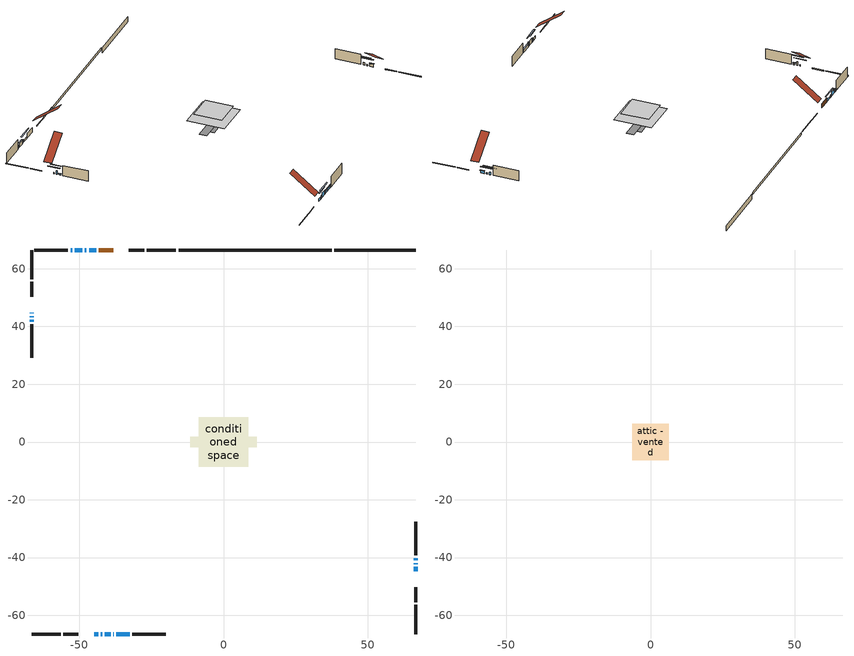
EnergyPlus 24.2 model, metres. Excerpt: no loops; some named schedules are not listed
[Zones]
conditioned space
 floor outside (Floor1 construction): -2.89,-2.89 -2.89,2.89 2.89,2.89 2.89,-2.89 z0.76
 floor adiabatic (Floor3 construction): -4.47,-4.47 -4.47,4.47 4.47,4.47 4.47,-4.47 z0.76
 floor adiabatic (AdiabaticFloorConstruction): -8.49,-8.49 -8.49,8.49 8.49,8.49 8.49,-8.49 z3.2
 floor foundation (Slab1 construction): -4.73,-2.29 -4.73,2.29 4.73,2.29 4.73,-2.29 z-2.29
 floor foundation (Slab2 construction): -11.52,-1.74 -11.52,1.74 11.52,1.74 11.52,-1.74 z-0.15
 wall outside (RimJoist1 construction): -16.48,66.46 -26.53,66.46 / -66.46,-66.46 -56.4,-66.46 / -66.46,66.46 -66.46,56.4 / 66.46,-66.46 66.46,-56.4 z0.76:1.06
 wall outside (RimJoist2 construction): -27.46,66.46 -32.72,66.46 / -55.47,-66.46 -50.22,-66.46 / -66.46,55.47 -66.46,50.22 / 66.46,-55.47 66.46,-50.22 z0.76:1.06
 wall outside (AdiabaticWallConstruction 1): -38.12,66.46 -43.14,66.46 z0.76:2.79
 wall outside (AdiabaticWallConstruction): -44.81,-66.46 -43.38,-66.46 / 66.46,-44.81 66.46,-43.18 / -37.07,-66.46 -32.5,-66.46 / 66.46,-40.97 66.46,-40.16 z0.76:1.98; -44.07,66.46 -46.51,66.46 / -47.44,66.46 -48.05,66.46 / -52.34,66.46 -52.96,66.46 z0.76:1.68; -42.45,-66.46 -41.99,-66.46 / -38.15,-66.46 -38,-66.46 z0.76:2.29; -41.06,-66.46 -39.08,-66.46 z0.76:2.79; -66.46,44.82 -66.46,44.51 / -66.46,42.3 -66.46,41.68 / 66.46,-42.26 66.46,-41.9 z0.76:1.37; -66.46,43.58 -66.46,43.22 / -48.98,66.46 -51.42,66.46 z0.76:2.59
 wall outside (Wall1 construction): -53.88,66.46 -65.53,66.46 / -31.57,-66.46 -19.92,-66.46 / -66.46,40.76 -66.46,29.11 / 66.46,-39.23 66.46,-27.58 z0.76:5.64
 wall foundation (FoundationWall1 construction): 66.46,66.46 38.42,66.46 z-2.29:0.15
 wall foundation (FoundationWall2 construction): 37.49,66.46 -15.55,66.46 z-0.15:0.76
 window (WindowConstruction 14): -44.81,-66.46 -43.38,-66.46 z0.76:1.98
 window (WindowConstruction 2): -44.07,66.46 -46.51,66.46 z0.76:1.67
 window (WindowConstruction 3): -42.45,-66.46 -41.99,-66.46 z0.76:2.28
 window (WindowConstruction 4): -41.06,-66.46 -39.08,-66.46 z0.76:2.79
 window (WindowConstruction 5): -66.46,44.81 -66.46,44.51 z0.76:1.37
 window (WindowConstruction 6): -66.46,43.58 -66.46,43.22 z0.76:2.59
 window (WindowConstruction 7): 66.46,-44.81 66.46,-43.19 z0.76:1.98
 window (WindowConstruction 8): -47.44,66.46 -48.05,66.46 z0.76:1.67
 window (WindowConstruction 9): -48.98,66.46 -51.42,66.46 z0.76:2.59
 window (WindowConstruction 10): -52.34,66.46 -52.95,66.46 z0.76:1.67
 window (WindowConstruction 11): -38.15,-66.46 -38,-66.46 z0.76:2.28
 window (WindowConstruction 12): -37.07,-66.46 -32.5,-66.46 z0.76:1.98
 window (WindowConstruction 13): -66.46,42.29 -66.46,41.68 z0.76:1.37
 window (WindowConstruction): 66.46,-42.26 66.46,-41.9 z0.76:1.37
 window (WindowConstruction 1): 66.46,-40.97 66.46,-40.16 z0.76:1.98
 door (Door): -38.12,66.46 -43.14,66.46 z0.76:2.79
 ceiling adiabatic (AdiabaticFloorConstruction): 8.49,-8.49 8.49,8.49 -8.49,8.49 -8.49,-8.49 z3.2
attic - vented
 floor to conditioned space (Floor2 construction Reversed): -6.34,-6.34 -6.34,6.34 6.34,6.34 6.34,-6.34 z5.64
 roof outside (Roof1 construction): -37.19,66.46,5.64 -37.19,55.11,14.15 -33.65,55.11,14.15 -33.65,66.46,5.64; -45.74,-66.46,5.64 -45.74,-55.11,14.15 -49.29,-55.11,14.15 -49.29,-66.46,5.64; -66.46,45.74,5.64 -55.11,45.74,14.15 -55.11,49.29,14.15 -66.46,49.29,5.64; 66.46,-45.74,5.64 55.11,-45.74,14.15 55.11,-49.29,14.15 66.46,-49.29,5.64
shading: -49.15,66.46 -41.43,66.46 -41.43,66.87 -49.15,66.87 z4.31; -39.35,-66.46 -45.09,-66.46 -45.09,-66.87 -39.35,-66.87 z4.92; -36.44,-66.46 -43.7,-66.46 -43.7,-66.87 -36.44,-66.87 z5.43; -66.46,41.87 -66.46,47.45 -66.87,47.45 -66.87,41.87 z4.01; -66.46,40.58 -66.46,46.22 -66.87,46.22 -66.87,40.58 z5.23; 66.46,-42.98 66.46,-45.01 66.87,-45.01 66.87,-42.98 z2.18; -48.25,66.46 -47.24,66.46 -47.24,66.87 -48.25,66.87 z1.88; -51.62,66.46 -48.78,66.46 -48.78,66.87 -51.62,66.87 z2.79; -53.15,66.46 -52.14,66.46 -52.14,66.87 -53.15,66.87 z1.88; -37.8,-66.46 -38.35,-66.46 -38.35,-66.87 -37.8,-66.87 z2.49; -32.3,-66.46 -37.27,-66.46 -37.27,-66.87 -32.3,-66.87 z2.18; -66.46,41.48 -66.46,42.5 -66.87,42.5 -66.87,41.48 z1.57; 66.46,-39.26 66.46,-44.9 66.87,-44.9 66.87,-39.26 z4.01; 66.46,-37.52 66.46,-43.61 66.87,-43.61 66.87,-37.52 z4.62
[Building]
Building 1: Terrain=Suburbs
[Site:Location]
Toronto Intl AP_ON: Latitude {deg}=43.68; Longitude {deg}=-79.63; Time Zone {hr}=-5; Elevation {m}=173; Keep Site Location Information=Yes
[Site:GroundTemperature:Shallow]
4.59119, 2.66285, 2.50842, 3.42352, 7.09712, 10.7536, 13.9236, 15.9317, 16.1023, 14.4691, 11.3799, 7.83558
[Site:WaterMainsTemperature]
Calculation Method=Schedule; Temperature Schedule=mains temperature schedule
[Material] Roughness=Rough; Thermal Absorptance=0.9
Name | Thickness {m} | Conductivity {W/m-K} | Density {kg/m3} | Specific Heat {J/kg-K} | Solar Absorptance | Visible Absorptance
asphalt or fiberglass shingles | 0.00635 | 0.162714 | 1121.4 | 1465.45 | 0.4 | 0.4
ceiling loosefill ins | 0.338667 | 0.0480833 | 16.02 | 1046.75 | 0.7 | 0.7
ceiling stud and cavity | 0.1397 | 0.193504 | 65.682 | 1177.47 | 0.7 | 0.7
concrete 4.0 in. | 0.1016 | 1.803125 | 2242.8 | 837.4 | 0.7 | 0.7
concrete 8.0 in. | 0.2032 | 1.803125 | 2242.8 | 837.4 | 0.7 | 0.7
door material | 0.04445 | 0.188738 | 512.64 | 1214.23 | 0.7 | 0.7
exterior vertical ins | 0.00216305 | 0.029427 | 32.04 | 1214.23 | 0.7 | 0.7
exterior vertical ins 1 | 0.00673627 | 0.029427 | 32.04 | 1214.23 | 0.7 | 0.7
floor covering | 0.0127 | 0.0433444 | 54.468 | 1339.84 | 0.6 | 0.6
floor covering 1 | 0.0127 | 9.015625 | 54.468 | 1339.84 | 0.6 | 0.6
floor rigid ins | 0.051816 | 0.029427 | 32.04 | 1214.23 | 0.7 | 0.7
floor rigid ins 1; wall rigid ins | 0.512978 | 0.029427 | 32.04 | 1214.23 | 0.7 | 0.7
floor stud and cavity | 0.1397 | 0.0973231 | 92.3553 | 1139.71 | 0.7 | 0.7
floor stud and cavity 1 | 0.0889 | 0.621767 | 50.32683 | 1063.81 | 0.7 | 0.7
floor stud and cavity 2 | 0.1397 | 1.75129 | 37.0049 | 1207.88 | 0.7 | 0.7
furniture material conditioned space 1 | 0.1524 | 0.115458 | 640.8 | 1214.23 | 0.6 | 0.6
gypsum board | 0.0127 | 0.160291 | 801 | 837.4 | 0.6 | 0.6
gypsum board 1 | 0.0127 | 0.160291 | 801 | 837.4 | 0.7 | 0.7
osb sheathing 0.5 in. | 0.0127 | 0.115458 | 512.64 | 1214.23 | 0.7 | 0.7
osb sheathing 0.75 in. | 0.01905 | 0.115458 | 512.64 | 1214.23 | 0.7 | 0.7
rim joist stud and cavity | 0.0508 | 0.177588 | 50.32683 | 1063.81 | 0.6 | 0.6
rim joist stud and cavity 1 | 0.0508 | 0.103237 | 50.32683 | 1063.81 | 0.6 | 0.6
wall stud and cavity | 0.1397 | 0.702165 | 139.0536 | 1170.24 | 0.7 | 0.7
wall stud and cavity 1 | 0.0889 | 0.380278 | 52.3479 | 1209.89 | 0.7 | 0.7
wall stud and cavity 2 | 0.0889 | 0.391764 | 83.0341 | 1211.67 | 0.7 | 0.7
wood siding | 0.0254 | 0.102417 | 544.68 | 1172.36 | 0.4 | 0.4
wood siding 1; wood siding 2; wood siding 3 | 0.0254 | 0.102417 | 544.68 | 1172.36 | 0.7 | 0.7
[WindowMaterial:SimpleGlazingSystem]
Name | U-Factor {W/m2-K} | Solar Heat Gain Coefficient
WindowMaterial | 3.04681 | 0.52
WindowMaterial 1 | 2.94461 | 0.64
WindowMaterial 10 | 6.93965 | 0.69
WindowMaterial 2 | 2.97868 | 0.61
WindowMaterial 3 | 3.07009 | 0.35
WindowMaterial 4 | 2.88102 | 0.7
WindowMaterial 5 | 3.06555 | 0.49
WindowMaterial 6 | 3.032052 | 0.57
WindowMaterial 7 | 3.063281 | 0.52
WindowMaterial 8 | 2.87818 | 0.7
WindowMaterial 9 | 2.91111 | 0.68
[Construction]
AdiabaticFloorConstruction: floor stud and cavity 2, floor rigid ins 1, osb sheathing 0.75 in., floor covering
AdiabaticWallConstruction: wood siding 2, wall rigid ins, wall stud and cavity 1, gypsum board
AdiabaticWallConstruction 1: wood siding 3, wall rigid ins, wall stud and cavity 1, gypsum board
Door: door material
Floor1 construction: floor stud and cavity, floor rigid ins, osb sheathing 0.75 in., floor covering
Floor2 construction Reversed: gypsum board, ceiling stud and cavity, ceiling loosefill ins
Floor3 construction: floor stud and cavity 1, floor covering 1
FoundationWall1 construction: concrete 8.0 in.
FoundationWall2 construction: concrete 8.0 in., gypsum board 1
furniture construction conditioned space 1: furniture material conditioned space 1
PartitionWallConstruction: gypsum board, wall stud and cavity 2, gypsum board
RimJoist1 construction: wood siding 1, rim joist stud and cavity
RimJoist2 construction: wood siding 1, rim joist stud and cavity 1
Roof1 construction: asphalt or fiberglass shingles
Slab1 construction; Slab2 construction: concrete 4.0 in.
Wall1 construction: wood siding, osb sheathing 0.5 in., wall stud and cavity, gypsum board
WindowConstruction: WindowMaterial
WindowConstruction 1; WindowConstruction 7: WindowMaterial 1
WindowConstruction 10; WindowConstruction 2: WindowMaterial 2
WindowConstruction 11; WindowConstruction 3: WindowMaterial 3
WindowConstruction 12: WindowMaterial 9
WindowConstruction 13; WindowConstruction 5: WindowMaterial 5
WindowConstruction 14: WindowMaterial 10
WindowConstruction 4: WindowMaterial 4
WindowConstruction 6: WindowMaterial 6
WindowConstruction 8: WindowMaterial 7
WindowConstruction 9: WindowMaterial 8
[Zone] Multiplier=1; Part of Total Floor Area=Yes
Name | Volume {m3}
attic - vented | 204.115
conditioned space | 928.3
[Space]
Name | Zone | Volume {m3}
attic - vented 1 | attic - vented | 204.115
conditioned space 1 | conditioned space | 928.3
[ZoneInfiltration:EffectiveLeakageArea]
infil attic - vented 1: Zone or Space=attic - vented 1; Schedule=Always On Discrete; Effective Air Leakage Area {cm2}=6658.35; Stack Coefficient=0.000591727; Wind Coefficient=1.64354e-05
[ZoneMixing]
whole house fan mix: Zone or Space=attic - vented; Schedule=Always On Continuous; Design Flow Rate Calculation Method=Flow/Zone; Design Flow Rate {m3/s}=0; Source Zone or Space=conditioned space
[SurfaceProperty:ExposedFoundationPerimeter] Exposed Perimeter Calculation Method=TotalExposedPerimeter
Name | Total Exposed Perimeter {m}
Slab1 | 28.043
Slab2 | 53.035
[InternalMass] Zone or ZoneList=conditioned space; Space or SpaceList=conditioned space 1
Name | Construction | Surface Area {m2}
furniture mass conditioned space 1 | furniture construction conditioned space 1 | 210.012
partition wall mass | PartitionWallConstruction | 445.04
[Lights]
interior lighting: Zone or ZoneList or Space or SpaceList=conditioned space 1; Schedule=interior lighting schedule; Design Level Calculation Method=LightingLevel; Lighting Level {W}=343.2; Return Air Fraction=0; Fraction Radiant=0.6; Fraction Visible=0.2; Fraction Replaceable=1
[People]
occupants: Zone or ZoneList or Space or SpaceList=conditioned space 1; Number of People Schedule=occupants schedule; Number of People Calculation Method=People; Number of People=3; Fraction Radiant=0.314171; Sensible Heat Fraction=0.56303; Activity Level Schedule=occupants activity schedule; Carbon Dioxide Generation Rate {m3/s-W}=0; Enable ASHRAE 55 Comfort Warnings=No; Mean Radiant Temperature Calculation Type=EnclosureAveraged
[ElectricEquipment] Zone or ZoneList or Space or SpaceList=conditioned space 1; Design Level Calculation Method=EquipmentLevel
Name | Schedule | Design Level {W} | Fraction Latent | Fraction Radiant | Fraction Lost
clothes dryer | clothes dryer schedule | 140.772 | 0.015 | 0.081 | 0.85
clothes washer | clothes washer schedule | 32.1985 | 0.03 | 0.162 | 0.7
cooking range | cooking range schedule | 215.147 | 0.08 | 0.432 | 0.2
dishwasher | dishwasher schedule | 66.8632 | 0.3 | 0.18 | 0.4
fridge | fridge schedule | 72.9452 | 0 | 0.6 | 0
mech vent bath fan 0 | mech vent bath fan 0 schedule | 50.2 | 0 | 0 | 1
mech vent bath fan 1 | mech vent bath fan 1 schedule | 50.2 | 0 | 0 | 1
mech vent house fan | mech vent house fan schedule | 0.95 | 0 | 0 | 1
mech vent house fan cfis | mech vent house fan cfis schedule | 0 | 0 | 0 | 0
mech vent range fan 0 | mech vent range fan 0 schedule | 57 | 0 | 0 | 1
misc plug loads | misc plug loads schedule | 494.7 | 0.045 | 0.513 | 0.1
whole house fan | Always On Discrete | 0 | 0 | 0 | 1
[OtherEquipment] Zone or ZoneList or Space or SpaceList=conditioned space 1; Design Level Calculation Method=EquipmentLevel
Name | Fuel Type | Schedule | Design Level {W} | Fraction Latent | Fraction Radiant | Fraction Lost
clothes dryer 1 | Electricity | clothes dryer schedule | 0 | 0.015 | 0.081 | 0.85
cooking range 1 | Electricity | cooking range schedule | 0 | 0.08 | 0.432 | 0.2
general water use latent | None | general water use schedule | 62.594 | 1 | 0 | 0
general water use sensible | None | general water use schedule | -61.6891 | 0 | 0.6 | 0
mech vent house fan latent load | None | Always On Discrete | 0 | 1 | 0 | 0
mech vent house fan sensible load | None | Always On Discrete | 0 | 0 | 0 | 0
water heater energy adjustment1 | NaturalGas | Always On Discrete | 0.01 | 0 | 0 | 1
[ZoneInfiltration:DesignFlowRate] Zone or ZoneList or Space or SpaceList=conditioned space 1; Schedule=Always On Discrete; Design Flow Rate Calculation Method=Flow/Zone; Design Flow Rate {m3/s}=0
infil flow; natural vent flow; whole house fan flow
[Foundation:Kiva] Initial Indoor Air Temperature {C}=18; Wall Depth Below Slab {m}=0.2032; Custom Block Z Position 1 {m}=0
Name | Wall Height Above Grade {m} | Custom Block Material Name 1 | Custom Block Depth 1 {m} | Custom Block X Position 1 {m}
Foundation Kiva 1 | 0.149992 | exterior vertical ins | 2.43998 | 0.2032
Foundation Kiva 2 | 0.760019 | exterior vertical ins 1 | 0.910011 | 0.2159
[Foundation:Kiva:Settings]
Soil Conductivity {W/m-K}=0.849921; Soil Density {kg/m3}=1842.3; Soil Specific Heat {J/kg-K}=418.7; Ground Solar Absorptivity=0.9; Ground Thermal Absorptivity=0.9; Ground Surface Roughness {m}=0.03; Far-Field Width {m}=40; Deep-Ground Boundary Condition=ZeroFlux; Deep-Ground Depth {m}=40; Minimum Cell Dimension {m}=0.2; Maximum Cell Growth Coefficient=3; Simulation Timestep=Timestep
[Exterior:Lights]
exterior lighting: Schedule=exterior lighting schedule; Design Level {W}=75.6
[Schedule:Constant]
Name | Hourly Value
Always On Continuous; mech vent house fan schedule; mech vent house fan cfis schedule; Always On Discrete | 1
occupants activity schedule | 117.228
fridge schedule | 0
[Schedule:Week:Daily]
interior lighting schedule Week Rule - Jan1-Jan27: interior lighting schedule day, interior lighting schedule day, interior lighting schedule day, interior lighting schedule day, interior lighting schedule day, interior lighting schedule day, interior lighting schedule day, interior lighting schedule default day, interior lighting schedule default day, interior lighting schedule default day, interior lighting schedule default day, interior lighting schedule default day
interior lighting schedule Week Rule - Jan28-Feb3: interior lighting schedule day, interior lighting schedule day, interior lighting schedule day, interior lighting schedule day, interior lighting schedule day 1, interior lighting schedule day 1, interior lighting schedule day 1, interior lighting schedule default day, interior lighting schedule default day, interior lighting schedule default day, interior lighting schedule default day, interior lighting schedule default day
interior lighting schedule Week Rule - Feb4-Feb24: interior lighting schedule day 1, interior lighting schedule day 1, interior lighting schedule day 1, interior lighting schedule day 1, interior lighting schedule day 1, interior lighting schedule day 1, interior lighting schedule day 1, interior lighting schedule default day, interior lighting schedule default day, interior lighting schedule default day, interior lighting schedule default day, interior lighting schedule default day
interior lighting schedule Week Rule - Feb25-Mar3: interior lighting schedule day 1, interior lighting schedule day 1, interior lighting schedule day 1, interior lighting schedule day 1, interior lighting schedule day 2, interior lighting schedule day 2, interior lighting schedule day 2, interior lighting schedule default day, interior lighting schedule default day, interior lighting schedule default day, interior lighting schedule default day, interior lighting schedule default day
interior lighting schedule Week Rule - Mar4-Mar31: interior lighting schedule day 2, interior lighting schedule day 2, interior lighting schedule day 2, interior lighting schedule day 2, interior lighting schedule day 2, interior lighting schedule day 2, interior lighting schedule day 2, interior lighting schedule default day, interior lighting schedule default day, interior lighting schedule default day, interior lighting schedule default day, interior lighting schedule default day
interior lighting schedule Week Rule - Apr1-Apr28: interior lighting schedule day 3, interior lighting schedule day 3, interior lighting schedule day 3, interior lighting schedule day 3, interior lighting schedule day 3, interior lighting schedule day 3, interior lighting schedule day 3, interior lighting schedule default day, interior lighting schedule default day, interior lighting schedule default day, interior lighting schedule default day, interior lighting schedule default day
interior lighting schedule Week Rule - Apr29-May5: interior lighting schedule day 3, interior lighting schedule day 3, interior lighting schedule day 4, interior lighting schedule day 4, interior lighting schedule day 4, interior lighting schedule day 4, interior lighting schedule day 4, interior lighting schedule default day, interior lighting schedule default day, interior lighting schedule default day, interior lighting schedule default day, interior lighting schedule default day
interior lighting schedule Week Rule - May6-May26: interior lighting schedule day 4, interior lighting schedule day 4, interior lighting schedule day 4, interior lighting schedule day 4, interior lighting schedule day 4, interior lighting schedule day 4, interior lighting schedule day 4, interior lighting schedule default day, interior lighting schedule default day, interior lighting schedule default day, interior lighting schedule default day, interior lighting schedule default day
interior lighting schedule Week Rule - May27-Jun2: interior lighting schedule day 4, interior lighting schedule day 4, interior lighting schedule day 4, interior lighting schedule day 4, interior lighting schedule day 4, interior lighting schedule day 5, interior lighting schedule day 5, interior lighting schedule default day, interior lighting schedule default day, interior lighting schedule default day, interior lighting schedule default day, interior lighting schedule default day
interior lighting schedule Week Rule - Jun3-Jun30: interior lighting schedule day 5, interior lighting schedule day 5, interior lighting schedule day 5, interior lighting schedule day 5, interior lighting schedule day 5, interior lighting schedule day 5, interior lighting schedule day 5, interior lighting schedule default day, interior lighting schedule default day, interior lighting schedule default day, interior lighting schedule default day, interior lighting schedule default day
interior lighting schedule Week Rule - Jul1-Jul28: interior lighting schedule day 6, interior lighting schedule day 6, interior lighting schedule day 6, interior lighting schedule day 6, interior lighting schedule day 6, interior lighting schedule day 6, interior lighting schedule day 6, interior lighting schedule default day, interior lighting schedule default day, interior lighting schedule default day, interior lighting schedule default day, interior lighting schedule default day
interior lighting schedule Week Rule - Jul29-Aug4: interior lighting schedule day 6, interior lighting schedule day 6, interior lighting schedule day 6, interior lighting schedule day 7, interior lighting schedule day 7, interior lighting schedule day 7, interior lighting schedule day 7, interior lighting schedule default day, interior lighting schedule default day, interior lighting schedule default day, interior lighting schedule default day, interior lighting schedule default day
interior lighting schedule Week Rule - Aug5-Aug25: interior lighting schedule day 7, interior lighting schedule day 7, interior lighting schedule day 7, interior lighting schedule day 7, interior lighting schedule day 7, interior lighting schedule day 7, interior lighting schedule day 7, interior lighting schedule default day, interior lighting schedule default day, interior lighting schedule default day, interior lighting schedule default day, interior lighting schedule default day
interior lighting schedule Week Rule - Aug26-Sep1: interior lighting schedule day 7, interior lighting schedule day 7, interior lighting schedule day 7, interior lighting schedule day 7, interior lighting schedule day 7, interior lighting schedule day 7, interior lighting schedule day 8, interior lighting schedule default day, interior lighting schedule default day, interior lighting schedule default day, interior lighting schedule default day, interior lighting schedule default day
interior lighting schedule Week Rule - Sep2-Sep29: interior lighting schedule day 8, interior lighting schedule day 8, interior lighting schedule day 8, interior lighting schedule day 8, interior lighting schedule day 8, interior lighting schedule day 8, interior lighting schedule day 8, interior lighting schedule default day, interior lighting schedule default day, interior lighting schedule default day, interior lighting schedule default day, interior lighting schedule default day
interior lighting schedule Week Rule - Sep30-Oct6: interior lighting schedule day 8, interior lighting schedule day 9, interior lighting schedule day 9, interior lighting schedule day 9, interior lighting schedule day 9, interior lighting schedule day 9, interior lighting schedule day 9, interior lighting schedule default day, interior lighting schedule default day, interior lighting schedule default day, interior lighting schedule default day, interior lighting schedule default day
interior lighting schedule Week Rule - Oct7-Oct27: interior lighting schedule day 9, interior lighting schedule day 9, interior lighting schedule day 9, interior lighting schedule day 9, interior lighting schedule day 9, interior lighting schedule day 9, interior lighting schedule day 9, interior lighting schedule default day, interior lighting schedule default day, interior lighting schedule default day, interior lighting schedule default day, interior lighting schedule default day
interior lighting schedule Week Rule - Oct28-Nov3: interior lighting schedule day 9, interior lighting schedule day 9, interior lighting schedule day 9, interior lighting schedule day 9, interior lighting schedule day 10, interior lighting schedule day 10, interior lighting schedule day 10, interior lighting schedule default day, interior lighting schedule default day, interior lighting schedule default day, interior lighting schedule default day, interior lighting schedule default day
interior lighting schedule Week Rule - Nov4-Nov24: interior lighting schedule day 10, interior lighting schedule day 10, interior lighting schedule day 10, interior lighting schedule day 10, interior lighting schedule day 10, interior lighting schedule day 10, interior lighting schedule day 10, interior lighting schedule default day, interior lighting schedule default day, interior lighting schedule default day, interior lighting schedule default day, interior lighting schedule default day
interior lighting schedule Week Rule - Nov25-Dec1: interior lighting schedule day 10, interior lighting schedule day 10, interior lighting schedule day 10, interior lighting schedule day 10, interior lighting schedule day 10, interior lighting schedule day 10, interior lighting schedule day 11, interior lighting schedule default day, interior lighting schedule default day, interior lighting schedule default day, interior lighting schedule default day, interior lighting schedule default day
interior lighting schedule Week Rule - Dec2-Dec31: interior lighting schedule day 11, interior lighting schedule day 11, interior lighting schedule day 11, interior lighting schedule day 11, interior lighting schedule day 11, interior lighting schedule day 11, interior lighting schedule day 11, interior lighting schedule default day, interior lighting schedule default day, interior lighting schedule default day, interior lighting schedule default day, interior lighting schedule default day
occupants schedule Week Rule - Jan1-Dec31: occupants schedule day, occupants schedule day, occupants schedule day, occupants schedule day, occupants schedule day, occupants schedule day, occupants schedule day, occupants schedule default day, occupants schedule default day, occupants schedule default day, occupants schedule default day, occupants schedule default day
clothes dryer schedule Week Rule - Jan1-Dec31: clothes dryer schedule day, clothes dryer schedule day, clothes dryer schedule day, clothes dryer schedule day, clothes dryer schedule day, clothes dryer schedule day, clothes dryer schedule day, clothes dryer schedule default day, clothes dryer schedule default day, clothes dryer schedule default day, clothes dryer schedule default day, clothes dryer schedule default day
clothes washer schedule Week Rule - Jan1-Dec31: clothes washer schedule day, clothes washer schedule day, clothes washer schedule day, clothes washer schedule day, clothes washer schedule day, clothes washer schedule day, clothes washer schedule day, clothes washer schedule default day, clothes washer schedule default day, clothes washer schedule default day, clothes washer schedule default day, clothes washer schedule default day
cooking range schedule Week Rule - Jan1-Dec31: cooking range schedule day, cooking range schedule day, cooking range schedule day, cooking range schedule day, cooking range schedule day, cooking range schedule day, cooking range schedule day, cooking range schedule default day, cooking range schedule default day, cooking range schedule default day, cooking range schedule default day, cooking range schedule default day
dishwasher schedule Week Rule - Jan1-Dec31: dishwasher schedule day, dishwasher schedule day, dishwasher schedule day, dishwasher schedule day, dishwasher schedule day, dishwasher schedule day, dishwasher schedule day, dishwasher schedule default day, dishwasher schedule default day, dishwasher schedule default day, dishwasher schedule default day, dishwasher schedule default day
mech vent bath fan 0 schedule Week Rule - Jan1-Dec31: mech vent bath fan 0 schedule day, mech vent bath fan 0 schedule day, mech vent bath fan 0 schedule day, mech vent bath fan 0 schedule day, mech vent bath fan 0 schedule day, mech vent bath fan 0 schedule day, mech vent bath fan 0 schedule day, mech vent bath fan 0 schedule default day, mech vent bath fan 0 schedule default day, mech vent bath fan 0 schedule default day, mech vent bath fan 0 schedule default day, mech vent bath fan 0 schedule default day
mech vent bath fan 1 schedule Week Rule - Jan1-Dec31: mech vent bath fan 1 schedule day, mech vent bath fan 1 schedule day, mech vent bath fan 1 schedule day, mech vent bath fan 1 schedule day, mech vent bath fan 1 schedule day, mech vent bath fan 1 schedule day, mech vent bath fan 1 schedule day, mech vent bath fan 1 schedule default day, mech vent bath fan 1 schedule default day, mech vent bath fan 1 schedule default day, mech vent bath fan 1 schedule default day, mech vent bath fan 1 schedule default day
mech vent range fan 0 schedule Week Rule - Jan1-Dec31: mech vent range fan 0 schedule day, mech vent range fan 0 schedule day, mech vent range fan 0 schedule day, mech vent range fan 0 schedule day, mech vent range fan 0 schedule day, mech vent range fan 0 schedule day, mech vent range fan 0 schedule day, mech vent range fan 0 schedule default day, mech vent range fan 0 schedule default day, mech vent range fan 0 schedule default day, mech vent range fan 0 schedule default day, mech vent range fan 0 schedule default day
misc plug loads schedule Week Rule - Jan1-Dec31: misc plug loads schedule day, misc plug loads schedule day, misc plug loads schedule day, misc plug loads schedule day, misc plug loads schedule day, misc plug loads schedule day, misc plug loads schedule day, misc plug loads schedule default day, misc plug loads schedule default day, misc plug loads schedule default day, misc plug loads schedule default day, misc plug loads schedule default day
general water use schedule Week Rule - Jan1-Dec31: general water use schedule day, general water use schedule day, general water use schedule day, general water use schedule day, general water use schedule day, general water use schedule day, general water use schedule day, general water use schedule default day, general water use schedule default day, general water use schedule default day, general water use schedule default day, general water use schedule default day
exterior lighting schedule Week Rule - Jan1-Jan27: exterior lighting schedule day, exterior lighting schedule day, exterior lighting schedule day, exterior lighting schedule day, exterior lighting schedule day, exterior lighting schedule day, exterior lighting schedule day, exterior lighting schedule default day, exterior lighting schedule default day, exterior lighting schedule default day, exterior lighting schedule default day, exterior lighting schedule default day
exterior lighting schedule Week Rule - Jan28-Feb3: exterior lighting schedule day, exterior lighting schedule day, exterior lighting schedule day, exterior lighting schedule day, exterior lighting schedule day 1, exterior lighting schedule day 1, exterior lighting schedule day 1, exterior lighting schedule default day, exterior lighting schedule default day, exterior lighting schedule default day, exterior lighting schedule default day, exterior lighting schedule default day
exterior lighting schedule Week Rule - Feb4-Feb24: exterior lighting schedule day 1, exterior lighting schedule day 1, exterior lighting schedule day 1, exterior lighting schedule day 1, exterior lighting schedule day 1, exterior lighting schedule day 1, exterior lighting schedule day 1, exterior lighting schedule default day, exterior lighting schedule default day, exterior lighting schedule default day, exterior lighting schedule default day, exterior lighting schedule default day
exterior lighting schedule Week Rule - Feb25-Mar3: exterior lighting schedule day 1, exterior lighting schedule day 1, exterior lighting schedule day 1, exterior lighting schedule day 1, exterior lighting schedule day 2, exterior lighting schedule day 2, exterior lighting schedule day 2, exterior lighting schedule default day, exterior lighting schedule default day, exterior lighting schedule default day, exterior lighting schedule default day, exterior lighting schedule default day
exterior lighting schedule Week Rule - Mar4-Mar31: exterior lighting schedule day 2, exterior lighting schedule day 2, exterior lighting schedule day 2, exterior lighting schedule day 2, exterior lighting schedule day 2, exterior lighting schedule day 2, exterior lighting schedule day 2, exterior lighting schedule default day, exterior lighting schedule default day, exterior lighting schedule default day, exterior lighting schedule default day, exterior lighting schedule default day
exterior lighting schedule Week Rule - Apr1-Apr28: exterior lighting schedule day 3, exterior lighting schedule day 3, exterior lighting schedule day 3, exterior lighting schedule day 3, exterior lighting schedule day 3, exterior lighting schedule day 3, exterior lighting schedule day 3, exterior lighting schedule default day, exterior lighting schedule default day, exterior lighting schedule default day, exterior lighting schedule default day, exterior lighting schedule default day
exterior lighting schedule Week Rule - Apr29-May5: exterior lighting schedule day 3, exterior lighting schedule day 3, exterior lighting schedule day 4, exterior lighting schedule day 4, exterior lighting schedule day 4, exterior lighting schedule day 4, exterior lighting schedule day 4, exterior lighting schedule default day, exterior lighting schedule default day, exterior lighting schedule default day, exterior lighting schedule default day, exterior lighting schedule default day
exterior lighting schedule Week Rule - May6-May26: exterior lighting schedule day 4, exterior lighting schedule day 4, exterior lighting schedule day 4, exterior lighting schedule day 4, exterior lighting schedule day 4, exterior lighting schedule day 4, exterior lighting schedule day 4, exterior lighting schedule default day, exterior lighting schedule default day, exterior lighting schedule default day, exterior lighting schedule default day, exterior lighting schedule default day
exterior lighting schedule Week Rule - May27-Jun2: exterior lighting schedule day 4, exterior lighting schedule day 4, exterior lighting schedule day 4, exterior lighting schedule day 4, exterior lighting schedule day 4, exterior lighting schedule day 5, exterior lighting schedule day 5, exterior lighting schedule default day, exterior lighting schedule default day, exterior lighting schedule default day, exterior lighting schedule default day, exterior lighting schedule default day
exterior lighting schedule Week Rule - Jun3-Jun30: exterior lighting schedule day 5, exterior lighting schedule day 5, exterior lighting schedule day 5, exterior lighting schedule day 5, exterior lighting schedule day 5, exterior lighting schedule day 5, exterior lighting schedule day 5, exterior lighting schedule default day, exterior lighting schedule default day, exterior lighting schedule default day, exterior lighting schedule default day, exterior lighting schedule default day
exterior lighting schedule Week Rule - Jul1-Jul28: exterior lighting schedule day 6, exterior lighting schedule day 6, exterior lighting schedule day 6, exterior lighting schedule day 6, exterior lighting schedule day 6, exterior lighting schedule day 6, exterior lighting schedule day 6, exterior lighting schedule default day, exterior lighting schedule default day, exterior lighting schedule default day, exterior lighting schedule default day, exterior lighting schedule default day
exterior lighting schedule Week Rule - Jul29-Aug4: exterior lighting schedule day 6, exterior lighting schedule day 6, exterior lighting schedule day 6, exterior lighting schedule day 7, exterior lighting schedule day 7, exterior lighting schedule day 7, exterior lighting schedule day 7, exterior lighting schedule default day, exterior lighting schedule default day, exterior lighting schedule default day, exterior lighting schedule default day, exterior lighting schedule default day
[Schedule:Year]
interior lighting schedule: interior lighting schedule Week Rule - Jan1-Jan27, 1, 1, 1, 27, interior lighting schedule Week Rule - Jan28-Feb3, 1, 28, 2, 3, interior lighting schedule Week Rule - Feb4-Feb24, 2, 4, 2, 24, interior lighting schedule Week Rule - Feb25-Mar3, 2, 25, 3, 3, interior lighting schedule Week Rule - Mar4-Mar31, 3, 4, 3, 31, interior lighting schedule Week Rule - Apr1-Apr28, 4, 1, 4, 28, interior lighting schedule Week Rule - Apr29-May5, 4, 29, 5, 5, interior lighting schedule Week Rule - May6-May26, 5, 6, 5, 26, interior lighting schedule Week Rule - May27-Jun2, 5, 27, 6, 2, interior lighting schedule Week Rule - Jun3-Jun30, 6, 3, 6, 30, interior lighting schedule Week Rule - Jul1-Jul28, 7, 1, 7, 28, interior lighting schedule Week Rule - Jul29-Aug4, 7, 29, 8, 4, interior lighting schedule Week Rule - Aug5-Aug25, 8, 5, 8, 25, interior lighting schedule Week Rule - Aug26-Sep1, 8, 26, 9, 1, interior lighting schedule Week Rule - Sep2-Sep29, 9, 2, 9, 29, interior lighting schedule Week Rule - Sep30-Oct6, 9, 30, 10, 6, interior lighting schedule Week Rule - Oct7-Oct27, 10, 7, 10, 27, interior lighting schedule Week Rule - Oct28-Nov3, 10, 28, 11, 3, interior lighting schedule Week Rule - Nov4-Nov24, 11, 4, 11, 24, interior lighting schedule Week Rule - Nov25-Dec1, 11, 25, 12, 1, interior lighting schedule Week Rule - Dec2-Dec31, 12, 2, 12, 31
occupants schedule: occupants schedule Week Rule - Jan1-Dec31, 1, 1, 12, 31
clothes dryer schedule: clothes dryer schedule Week Rule - Jan1-Dec31, 1, 1, 12, 31
clothes washer schedule: clothes washer schedule Week Rule - Jan1-Dec31, 1, 1, 12, 31
cooking range schedule: cooking range schedule Week Rule - Jan1-Dec31, 1, 1, 12, 31
dishwasher schedule: dishwasher schedule Week Rule - Jan1-Dec31, 1, 1, 12, 31
mech vent bath fan 0 schedule: mech vent bath fan 0 schedule Week Rule - Jan1-Dec31, 1, 1, 12, 31
mech vent bath fan 1 schedule: mech vent bath fan 1 schedule Week Rule - Jan1-Dec31, 1, 1, 12, 31
mech vent range fan 0 schedule: mech vent range fan 0 schedule Week Rule - Jan1-Dec31, 1, 1, 12, 31
misc plug loads schedule: misc plug loads schedule Week Rule - Jan1-Dec31, 1, 1, 12, 31
general water use schedule: general water use schedule Week Rule - Jan1-Dec31, 1, 1, 12, 31
exterior lighting schedule: exterior lighting schedule Week Rule - Jan1-Jan27, 1, 1, 1, 27, exterior lighting schedule Week Rule - Jan28-Feb3, 1, 28, 2, 3, exterior lighting schedule Week Rule - Feb4-Feb24, 2, 4, 2, 24, exterior lighting schedule Week Rule - Feb25-Mar3, 2, 25, 3, 3, exterior lighting schedule Week Rule - Mar4-Mar31, 3, 4, 3, 31, exterior lighting schedule Week Rule - Apr1-Apr28, 4, 1, 4, 28, exterior lighting schedule Week Rule - Apr29-May5, 4, 29, 5, 5, exterior lighting schedule Week Rule - May6-May26, 5, 6, 5, 26, exterior lighting schedule Week Rule - May27-Jun2, 5, 27, 6, 2, exterior lighting schedule Week Rule - Jun3-Jun30, 6, 3, 6, 30, exterior lighting schedule Week Rule - Jul1-Jul28, 7, 1, 7, 28, exterior lighting schedule Week Rule - Jul29-Aug4, 7, 29, 8, 4, exterior lighting schedule Week Rule - Aug5-Aug25, 8, 5, 8, 25, exterior lighting schedule Week Rule - Aug26-Sep1, 8, 26, 9, 1, exterior lighting schedule Week Rule - Sep2-Sep29, 9, 2, 9, 29, exterior lighting schedule Week Rule - Sep30-Oct6, 9, 30, 10, 6, exterior lighting schedule Week Rule - Oct7-Oct27, 10, 7, 10, 27, exterior lighting schedule Week Rule - Oct28-Nov3, 10, 28, 11, 3, exterior lighting schedule Week Rule - Nov4-Nov24, 11, 4, 11, 24, exterior lighting schedule Week Rule - Nov25-Dec1, 11, 25, 12, 1, exterior lighting schedule Week Rule - Dec2-Dec31, 12, 2, 12, 31
[Schedule:Compact]
mains temperature schedule: Through: 01/01, For: AllDays, Until: 24:00, 8.43722, Through: 01/02, For: AllDays, Until: 24:00, 8.37111, Through: 01/03, For: AllDays, Until: 24:00, 8.30611, Through: 01/04, For: AllDays, Until: 24:00, 8.24222, Through: 01/05, For: AllDays, Until: 24:00, 8.17944, Through: 01/06, For: AllDays, Until: 24:00, 8.11833, Through: 01/07, For: AllDays, Until: 24:00, 8.05833, Through: 01/08, For: AllDays, Until: 24:00, 7.99944, Through: 01/09, For: AllDays, Until: 24:00, 7.94222, Through: 01/10, For: AllDays, Until: 24:00, 7.88611, Through: 01/11, For: AllDays, Until: 24:00, 7.83167, Through: 01/12, For: AllDays, Until: 24:00, 7.77833, Through: 01/13, For: AllDays, Until: 24:00, 7.72611, Through: 01/14, For: AllDays, Until: 24:00, 7.67556, Through: 01/15, For: AllDays, Until: 24:00, 7.62667, Through: 01/16, For: AllDays, Until: 24:00, 7.57889, Through: 01/17, For: AllDays, Until: 24:00, 7.53278, Through: 01/18, For: AllDays, Until: 24:00, 7.48778, Through: 01/19, For: AllDays, Until: 24:00, 7.44444, Through: 01/20, For: AllDays, Until: 24:00, 7.40278, Through: 01/21, For: AllDays, Until: 24:00, 7.36278, Through: 01/22, For: AllDays, Until: 24:00, 7.32389, Through: 01/23, For: AllDays, Until: 24:00, 7.28667, Through: 01/24, For: AllDays, Until: 24:00, 7.25056, Through: 01/25, For: AllDays, Until: 24:00, 7.21667, Through: 01/26, For: AllDays, Until: 24:00, 7.18389, Through: 01/27, For: AllDays, Until: 24:00, 7.15278, Through: 01/28, For: AllDays, Until: 24:00, 7.12333, Through: 01/29, For: AllDays, Until: 24:00, 7.09556, Through: 01/30, For: AllDays, Until: 24:00, 7.06944, Through: 01/31, For: AllDays, Until: 24:00, 7.04444, Through: 02/01, For: AllDays, Until: 24:00, 7.02167, Through: 02/02, For: AllDays, Until: 24:00, 7, Through: 02/03, For: AllDays, Until: 24:00, 6.98, Through: 02/04, For: AllDays, Until: 24:00, 6.96222, Through: 02/05, For: AllDays, Until: 24:00, 6.94556, Through: 02/06, For: AllDays, Until: 24:00, 6.93056, Through: 02/07, For: AllDays, Until: 24:00, 6.91722, Through: 02/08, For: AllDays, Until: 24:00, 6.90556, Through: 02/09, For: AllDays, Until: 24:00, 6.89556, Through: 02/10, For: AllDays, Until: 24:00, 6.88722, Through: 02/11, For: AllDays, Until: 24:00, 6.88056, Through: 02/12, For: AllDays, Until: 24:00, 6.875, Through: 02/13, For: AllDays, Until: 24:00, 6.87167, Through: 02/14, For: AllDays, Until: 24:00, 6.87, Through: 02/15, For: AllDays, Until: 24:00, 6.87, Through: 02/16, For: AllDays, Until: 24:00, 6.87167, Through: 02/17, For: AllDays, Until: 24:00, 6.875, Through: 02/18, For: AllDays, Until: 24:00, 6.88, Through: 02/19, For: AllDays, Until: 24:00, 6.88611, Through: 02/20, For: AllDays, Until: 24:00, 6.89444, Through: 02/21, For: AllDays, Until: 24:00, 6.90444, Through: 02/22, For: AllDays, Until: 24:00, 6.91611, Through: 02/23, For: AllDays, Until: 24:00, 6.92889, Through: 02/24, For: AllDays, Until: 24:00, 6.94389, Through: 02/25, For: AllDays, Until: 24:00, 6.96056, Through: 02/26, For: AllDays, Until: 24:00, 6.97833, Through: 02/27, For: AllDays, Until: 24:00, 6.99833, Through: 02/28, For: AllDays, Until: 24:00, 7.01944, Through: 03/01, For: AllDays, Until: 24:00, 7.04222, Through: 03/02, For: AllDays, Until: 24:00, 7.06667, Through: 03/03, For: AllDays, Until: 24:00, 7.09278, Through: 03/04, For: AllDays, Until: 24:00, 7.12056, Through: 03/05, For: AllDays, Until: 24:00, 7.15, Through: 03/06, For: AllDays, Until: 24:00, 7.18111, Through: 03/07, For: AllDays, Until: 24:00, 7.21333, Through: 03/08, For: AllDays, Until: 24:00, 7.24722, Through: 03/09, For: AllDays, Until: 24:00, 7.28278, Through: 03/10, For: AllDays, Until: 24:00, 7.32, Through: 03/11, For: AllDays, Until: 24:00, 7.35889, Through: 03/12, For: AllDays, Until: 24:00, 7.39889, Through: 03/13, For: AllDays, Until: 24:00, 7.44056, Through: 03/14, For: AllDays, Until: 24:00, 7.48389, Through: 03/15, For: AllDays, Until: 24:00, 7.52833, Through: 03/16, For: AllDays, Until: 24:00, 7.57444, Through: 03/17, For: AllDays, Until: 24:00, 7.62222, Through: 03/18, For: AllDays, Until: 24:00, 7.67111, Through: 03/19, For: AllDays, Until: 24:00, 7.72111, Through: 03/20, For: AllDays, Until: 24:00, 7.77333, Through: 03/21, For: AllDays, Until: 24:00, 7.82611, Through: 03/22, For: AllDays, Until: 24:00, 7.88111, Through: 03/23, For: AllDays, Until: 24:00, 7.93667, Through: 03/24, For: AllDays, Until: 24:00, 7.99389, Through: 03/25, For: AllDays, Until: 24:00, 8.05278, Through: 03/26, For: AllDays, Until: 24:00, 8.11278, Through: 03/27, For: AllDays, Until: 24:00, 8.17389, Through: 03/28, For: AllDays, Until: 24:00, 8.23611, Through: 03/29, For: AllDays, Until: 24:00, 8.3, Through: 03/30, For: AllDays, Until: 24:00, 8.365, Through: 03/31, For: AllDays, Until: 24:00, 8.43111, Through: 04/01, For: AllDays, Until: 24:00, 8.49833, Through: 04/02, For: AllDays, Until: 24:00, 8.56722, Through: 04/03, For: AllDays, Until: 24:00, 8.63667, Through: 04/04, For: AllDays, Until: 24:00, 8.70778, Through: 04/05, For: AllDays, Until: 24:00, 8.77944, Through: 04/06, For: AllDays, Until: 24:00, 8.85278, Through: 04/07, For: AllDays, Until: 24:00, 8.92667, Through: 04/08, For: AllDays, Until: 24:00, 9.00222, Through: 04/09, For: AllDays, Until: 24:00, 9.07833, Through: 04/10, For: AllDays, Until: 24:00, 9.15556, Through: 04/11, For: AllDays, Until: 24:00, 9.23389, Through: 04/12, For: AllDays, Until: 24:00, 9.31278, Through: 04/13, For: AllDays, Until: 24:00, 9.39278, Through: 04/14, For: AllDays, Until: 24:00, 9.47389, Through: 04/15, For: AllDays, Until: 24:00, 9.55611, Through: 04/16, For: AllDays, Until: 24:00, 9.63833, Through: 04/17, For: AllDays, Until: 24:00, 9.72222, Through: 04/18, For: AllDays, Until: 24:00, 9.80667, Through: 04/19, For: AllDays, Until: 24:00, 9.89167, Through: 04/20, For: AllDays, Until: 24:00, 9.97778, Through: 04/21, For: AllDays, Until: 24:00, 10.0644, Through: 04/22, For: AllDays, Until: 24:00, 10.1517, Through: 04/23, For: AllDays, Until: 24:00, 10.24, Through: 04/24, For: AllDays, Until: 24:00, 10.3289, Through: 04/25, For: AllDays, Until: 24:00, 10.4183, Through: 04/26, For: AllDays, Until: 24:00, 10.5083, Through: 04/27, For: AllDays, Until: 24:00, 10.5989, Through: 04/28, For: AllDays, Until: 24:00, 10.69, Through: 04/29, For: AllDays, Until: 24:00, 10.7817, Through: 04/30, For: AllDays, Until: 24:00, 10.8739, Through: 05/01, For: AllDays, Until: 24:00, 10.9667, Through: 05/02, For: AllDays, Until: 24:00, 11.0594, Through: 05/03, For: AllDays, Until: 24:00, 11.1533, Through: 05/04, For: AllDays, Until: 24:00, 11.2472, Through: 05/05, For: AllDays, Until: 24:00, 11.3411, Through: 05/06, For: AllDays, Until: 24:00, 11.4361, Through: 05/07, For: AllDays, Until: 24:00, 11.5306, Through: 05/08, For: AllDays, Until: 24:00, 11.6261, Through: 05/09, For: AllDays, Until: 24:00, 11.7217, Through: 05/10, For: AllDays, Until: 24:00, 11.8172, Through: 05/11, For: AllDays, Until: 24:00, 11.9128, Through: 05/12, For: AllDays, Until: 24:00, 12.0089, Through: 05/13, For: AllDays, Until: 24:00, 12.105, Through: 05/14, For: AllDays, Until: 24:00, 12.2017, Through: 05/15, For: AllDays, Until: 24:00, 12.2978, Through: 05/16, For: AllDays, Until: 24:00, 12.3944, Through: 05/17, For: AllDays, Until: 24:00, 12.4906, Through: 05/18, For: AllDays, Until: 24:00, 12.5872, Through: 05/19, For: AllDays, Until: 24:00, 12.6833, Through: 05/20, For: AllDays, Until: 24:00, 12.78, Through: 05/21, For: AllDays, Until: 24:00, 12.8761, Through: 05/22, For: AllDays, Until: 24:00, 12.9722, Through: 05/23, For: AllDays, Until: 24:00, 13.0683, Through: 05/24, For: AllDays, Until: 24:00, 13.1639, Through: 05/25, For: AllDays, Until: 24:00, 13.2594, Through: 05/26, For: AllDays, Until: 24:00, 13.355, Through: 05/27, For: AllDays, Until: 24:00, 13.45, Through: 05/28, For: AllDays, Until: 24:00, 13.545, Through: 05/29, For: AllDays, Until: 24:00, 13.6394, Through: 05/30, For: AllDays, Until: 24:00, 13.7333, Through: 05/31, For: AllDays, Until: 24:00, 13.8272, Through: 06/01, For: AllDays, Until: 24:00, 13.9206, Through: 06/02, For: AllDays, Until: 24:00, 14.0139, Through: 06/03, For: AllDays, Until: 24:00, 14.1061, Through: 06/04, For: AllDays, Until: 24:00, 14.1983, Through: 06/05, For: AllDays, Until: 24:00, 14.2894, Through: 06/06, For: AllDays, Until: 24:00, 14.3806, Through: 06/07, For: AllDays, Until: 24:00, 14.4711, Through: 06/08, For: AllDays, Until: 24:00, 14.5606, Through: 06/09, For: AllDays, Until: 24:00, 14.65, Through: 06/10, For: AllDays, Until: 24:00, 14.7383, Through: 06/11, For: AllDays, Until: 24:00, 14.8267, Through: 06/12, For: AllDays, Until: 24:00, 14.9133, Through: 06/13, For: AllDays, Until: 24:00, 15, Through: 06/14, For: AllDays, Until: 24:00, 15.0856, Through: 06/15, For: AllDays, Until: 24:00, 15.1706, Through: 06/16, For: AllDays, Until: 24:00, 15.255, Through: 06/17, For: AllDays, Until: 24:00, 15.3383, Through: 06/18, For: AllDays, Until: 24:00, 15.4206, Through: 06/19, For: AllDays, Until: 24:00, 15.5022, Through: 06/20, For: AllDays, Until: 24:00, 15.5828, Through: 06/21, For: AllDays, Until: 24:00, 15.6628, Through: 06/22, For: AllDays, Until: 24:00, 15.7417, Through: 06/23, For: AllDays, Until: 24:00, 15.8194, Through: 06/24, For: AllDays, Until: 24:00, 15.8961, Through: 06/25, For: AllDays, Until: 24:00, 15.9722, Through: 06/26, For: AllDays, Until: 24:00, 16.0467, Through: 06/27, For: AllDays, Until: 24:00, 16.1206, Through: 06/28, For: AllDays, Until: 24:00, 16.1933, Through: 06/29, For: AllDays, Until: 24:00, 16.265, Through: 06/30, For: AllDays, Until: 24:00, 16.3356, Through: 07/01, For: AllDays, Until: 24:00, 16.4044, Through: 07/02, For: AllDays, Until: 24:00, 16.4728, Through: 07/03, For: AllDays, Until: 24:00, 16.54, Through: 07/04, For: AllDays, Until: 24:00, 16.6056, Through: 07/05, For: AllDays, Until: 24:00, 16.67, Through: 07/06, For: AllDays, Until: 24:00, 16.7333, Through: 07/07, For: AllDays, Until: 24:00, 16.7956, Through: 07/08, For: AllDays, Until: 24:00, 16.8561, Through: 07/09, For: AllDays, Until: 24:00, 16.9156, Through: 07/10, For: AllDays, Until: 24:00, 16.9739, Through: 07/11, For: AllDays, Until: 24:00, 17.0306, Through: 07/12, For: AllDays, Until: 24:00, 17.0861, Through: 07/13, For: AllDays, Until: 24:00, 17.14, Through: 07/14, For: AllDays, Until: 24:00, 17.1928, Through: 07/15, For: AllDays, Until: 24:00, 17.2439, Through: 07/16, For: AllDays, Until: 24:00, 17.2939, Through: 07/17, For: AllDays, Until: 24:00, 17.3422, Through: 07/18, For: AllDays, Until: 24:00, 17.3894, Through: 07/19, For: AllDays, Until: 24:00, 17.435, Through: 07/20, For: AllDays, Until: 24:00, 17.4794, Through: 07/21, For: AllDays, Until: 24:00, 17.5217, Through: 07/22, For: AllDays, Until: 24:00, 17.5628, Through: 07/23, For: AllDays, Until: 24:00, 17.6028, Through: 07/24, For: AllDays, Until: 24:00, 17.6406, Through: 07/25, For: AllDays, Until: 24:00, 17.6772, Through: 07/26, For: AllDays, Until: 24:00, 17.7122, Through: 07/27, For: AllDays, Until: 24:00, 17.7456, Through: 07/28, For: AllDays, Until: 24:00, 17.7778, Through: 07/29, For: AllDays, Until: 24:00, 17.8078, Through: 07/30, For: AllDays, Until: 24:00, 17.8367, Through: 07/31, For: AllDays, Until: 24:00, 17.8639, Through: 08/01, For: AllDays, Until: 24:00, 17.8894, Through: 08/02, For: AllDays, Until: 24:00, 17.9133, Through: 08/03, For: AllDays, Until: 24:00, 17.9361, Through: 08/04, For: AllDays, Until: 24:00, 17.9567, Through: 08/05, For: AllDays, Until: 24:00, 17.9756, Through: 08/06, For: AllDays, Until: 24:00, 17.9933, Through: 08/07, For: AllDays, Until: 24:00, 18.0089, Through: 08/08, For: AllDays, Until: 24:00, 18.0233, Through: 08/09, For: AllDays, Until: 24:00, 18.0361, Through: 08/10, For: AllDays, Until: 24:00, 18.0467, Through: 08/11, For: AllDays, Until: 24:00, 18.0561, Through: 08/12, For: AllDays, Until: 24:00, 18.0639, Through: 08/13, For: AllDays, Until: 24:00, 18.07, Through: 08/14, For: AllDays, Until: 24:00, 18.0739, Through: 08/15, For: AllDays, Until: 24:00, 18.0767, Through: 08/16, For: AllDays, Until: 24:00, 18.0778, Through: 08/17, For: AllDays, Until: 24:00, 18.0772, Through: 08/18, For: AllDays, Until: 24:00, 18.075, Through: 08/19, For: AllDays, Until: 24:00, 18.0706, Through: 08/20, For: AllDays, Until: 24:00, 18.065, Through: 08/21, For: AllDays, Until: 24:00, 18.0578, Through: 08/22, For: AllDays, Until: 24:00, 18.0489, Through: 08/23, For: AllDays, Until: 24:00, 18.0383, Through: 08/24, For: AllDays, Until: 24:00, 18.0261, Through: 08/25, For: AllDays, Until: 24:00, 18.0122, Through: 08/26, For: AllDays, Until: 24:00, 17.9967, Through: 08/27, For: AllDays, Until: 24:00, 17.9794, Through: 08/28, For: AllDays, Until: 24:00, 17.9606, Through: 08/29, For: AllDays, Until: 24:00, 17.9406, Through: 08/30, For: AllDays, Until: 24:00, 17.9183, Through: 08/31, For: AllDays, Until: 24:00, 17.8944, Through: 09/01, For: AllDays, Until: 24:00, 17.8694, Through: 09/02, For: AllDays, Until: 24:00, 17.8428, Through: 09/03, For: AllDays, Until: 24:00, 17.8139, Through: 09/04, For: AllDays, Until: 24:00, 17.7839, Through: 09/05, For: AllDays, Until: 24:00, 17.7522, Through: 09/06, For: AllDays, Until: 24:00, 17.7194, Through: 09/07, For: AllDays, Until: 24:00, 17.6844, Through: 09/08, For: AllDays, Until: 24:00, 17.6483, Through: 09/09, For: AllDays, Until: 24:00, 17.6106, Through: 09/10, For: AllDays, Until: 24:00, 17.5711, Through: 09/11, For: AllDays, Until: 24:00, 17.5306, Through: 09/12, For: AllDays, Until: 24:00, 17.4883, Through: 09/13, For: AllDays, Until: 24:00, 17.4444, Through: 09/14, For: AllDays, Until: 24:00, 17.3989, Through: 09/15, For: AllDays, Until: 24:00, 17.3522, Through: 09/16, For: AllDays, Until: 24:00, 17.3039, Through: 09/17, For: AllDays, Until: 24:00, 17.2544, Through: 09/18, For: AllDays, Until: 24:00, 17.2033, Through: 09/19, For: AllDays, Until: 24:00, 17.1511, Through: 09/20, For: AllDays, Until: 24:00, 17.0972, Through: 09/21, For: AllDays, Until: 24:00, 17.0422, Through: 09/22, For: AllDays, Until: 24:00, 16.9856, Through: 09/23, For: AllDays, Until: 24:00, 16.9278, Through: 09/24, For: AllDays, Until: 24:00, 16.8683, Through: 09/25, For: AllDays, Until: 24:00, 16.8078, Through: 09/26, For: AllDays, Until: 24:00, 16.7461, Through: 09/27, For: AllDays, Until: 24:00, 16.6833, Through: 09/28, For: AllDays, Until: 24:00, 16.6189, Through: 09/29, For: AllDays, Until: 24:00, 16.5533, Through: 09/30, For: AllDays, Until: 24:00, 16.4867, Through: 10/01, For: AllDays, Until: 24:00, 16.4189, Through: 10/02, For: AllDays, Until: 24:00, 16.3494, Through: 10/03, For: AllDays, Until: 24:00, 16.2794, Through: 10/04, For: AllDays, Until: 24:00, 16.2083, Through: 10/05, For: AllDays, Until: 24:00, 16.1356, Through: 10/06, For: AllDays, Until: 24:00, 16.0622, Through: 10/07, For: AllDays, Until: 24:00, 15.9878, Through: 10/08, For: AllDays, Until: 24:00, 15.9117, Through: 10/09, For: AllDays, Until: 24:00, 15.835, Through: 10/10, For: AllDays, Until: 24:00, 15.7578, Through: 10/11, For: AllDays, Until: 24:00, 15.6789, Through: 10/12, For: AllDays, Until: 24:00, 15.5994, Through: 10/13, For: AllDays, Until: 24:00, 15.5189, Through: 10/14, For: AllDays, Until: 24:00, 15.4372, Through: 10/15, For: AllDays, Until: 24:00, 15.355, Through: 10/16, For: AllDays, Until: 24:00, 15.2722, Through: 10/17, For: AllDays, Until: 24:00, 15.1878, Through: 10/18, For: AllDays, Until: 24:00, 15.1033, Through: 10/19, For: AllDays, Until: 24:00, 15.0178, Through: 10/20, For: AllDays, Until: 24:00, 14.9317, Through: 10/21, For: AllDays, Until: 24:00, 14.8444, Through: 10/22, For: AllDays, Until: 24:00, 14.7567, Through: 10/23, For: AllDays, Until: 24:00, 14.6683, Through: 10/24, For: AllDays, Until: 24:00, 14.5794, Through: 10/25, For: AllDays, Until: 24:00, 14.4894, Through: 10/26, For: AllDays, Until: 24:00, 14.3994, Through: 10/27, For: AllDays, Until: 24:00, 14.3083, Through: 10/28, For: AllDays, Until: 24:00, 14.2172, Through: 10/29, For: AllDays, Until: 24:00, 14.125, Through: 10/30, For: AllDays, Until: 24:00, 14.0328, Through: 10/31, For: AllDays, Until: 24:00, 13.94, Through: 11/01, For: AllDays, Until: 24:00, 13.8467, Through: 11/02, For: AllDays, Until: 24:00, 13.7528, Through: 11/03, For: AllDays, Until: 24:00, 13.6589, Through: 11/04, For: AllDays, Until: 24:00, 13.5644, Through: 11/05, For: AllDays, Until: 24:00, 13.4694, Through: 11/06, For: AllDays, Until: 24:00, 13.3744, Through: 11/07, For: AllDays, Until: 24:00, 13.2794, Through: 11/08, For: AllDays, Until: 24:00, 13.1839, Through: 11/09, For: AllDays, Until: 24:00, 13.0878, Through: 11/10, For: AllDays, Until: 24:00, 12.9922, Through: 11/11, For: AllDays, Until: 24:00, 12.8961, Through: 11/12, For: AllDays, Until: 24:00, 12.7994, Through: 11/13, For: AllDays, Until: 24:00, 12.7033, Through: 11/14, For: AllDays, Until: 24:00, 12.6072, Through: 11/15, For: AllDays, Until: 24:00, 12.5106, Through: 11/16, For: AllDays, Until: 24:00, 12.4139, Through: 11/17, For: AllDays, Until: 24:00, 12.3178, Through: 11/18, For: AllDays, Until: 24:00, 12.2211, Through: 11/19, For: AllDays, Until: 24:00, 12.125, Through: 11/20, For: AllDays, Until: 24:00, 12.0289, Through: 11/21, For: AllDays, Until: 24:00, 11.9328, Through: 11/22, For: AllDays, Until: 24:00, 11.8367, Through: 11/23, For: AllDays, Until: 24:00, 11.7411, Through: 11/24, For: AllDays, Until: 24:00, 11.6456, Through: 11/25, For: AllDays, Until: 24:00, 11.5506, Through: 11/26, For: AllDays, Until: 24:00, 11.4556, Through: 11/27, For: AllDays, Until: 24:00, 11.3606, Through: 11/28, For: AllDays, Until: 24:00, 11.2667, Through: 11/29, For: AllDays, Until: 24:00, 11.1722, Through: 11/30, For: AllDays, Until: 24:00, 11.0789, Through: 12/01, For: AllDays, Until: 24:00, 10.9856, Through: 12/02, For: AllDays, Until: 24:00, 10.8928, Through: 12/03, For: AllDays, Until: 24:00, 10.8006, Through: 12/04, For: AllDays, Until: 24:00, 10.7089, Through: 12/05, For: AllDays, Until: 24:00, 10.6178, Through: 12/06, For: AllDays, Until: 24:00, 10.5267, Through: 12/07, For: AllDays, Until: 24:00, 10.4367, Through: 12/08, For: AllDays, Until: 24:00, 10.3472, Through: 12/09, For: AllDays, Until: 24:00, 10.2583, Through: 12/10, For: AllDays, Until: 24:00, 10.17, Through: 12/11, For: AllDays, Until: 24:00, 10.0822, Through: 12/12, For: AllDays, Until: 24:00, 9.99556, Through: 12/13, For: AllDays, Until: 24:00, 9.90944, Through: 12/14, For: AllDays, Until: 24:00, 9.82389, Through: 12/15, For: AllDays, Until: 24:00, 9.73944, Through: 12/16, For: AllDays, Until: 24:00, 9.65556, Through: 12/17, For: AllDays, Until: 24:00, 9.57278, Through: 12/18, For: AllDays, Until: 24:00, 9.49056, Through: 12/19, For: AllDays, Until: 24:00, 9.40944, Through: 12/20, For: AllDays, Until: 24:00, 9.32944, Through: 12/21, For: AllDays, Until: 24:00, 9.25, Through: 12/22, For: AllDays, Until: 24:00, 9.17167, Through: 12/23, For: AllDays, Until: 24:00, 9.09389, Through: 12/24, For: AllDays, Until: 24:00, 9.01778, Through: 12/25, For: AllDays, Until: 24:00, 8.94222, Through: 12/26, For: AllDays, Until: 24:00, 8.86778, Through: 12/27, For: AllDays, Until: 24:00, 8.79444, Through: 12/28, For: AllDays, Until: 24:00, 8.72222, Through: 12/29, For: AllDays, Until: 24:00, 8.65111, Through: 12/30, For: AllDays, Until: 24:00, 8.58167, Through: 12/31, For: AllDays, Until: 24:00, 8.51278
